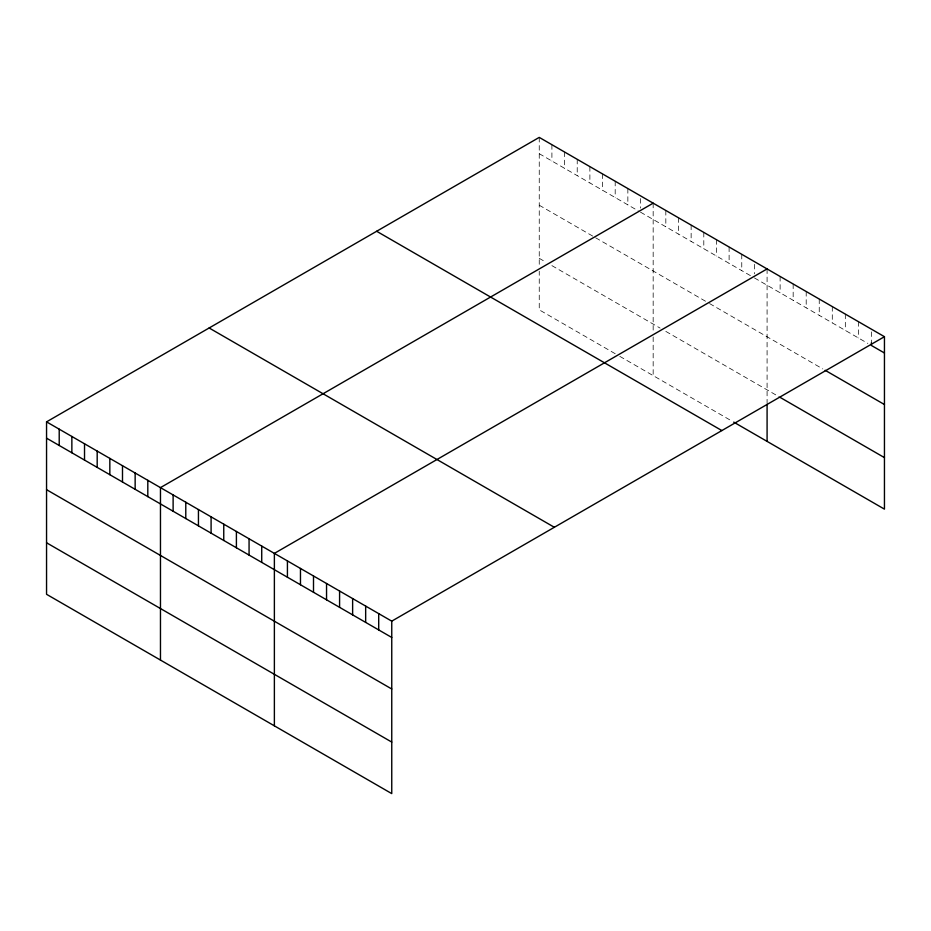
<?xml version="1.0" encoding="UTF-8"?>
<svg xmlns="http://www.w3.org/2000/svg" width="931" height="931" viewBox="0 0 931 931"><rect width="100%" height="100%" fill="white"/><g stroke="black" fill="none" stroke-linecap="round" stroke-linejoin="round"><path stroke-width="0.7" stroke-dasharray="4.66 3.49" d="M539.247 153.696L638.212 210.837M640.505 212.163L750.968 275.937M754.424 277.927L867.855 343.423M539.247 205.227L594.478 237.114M595.631 237.777L708.398 302.889M709.55 303.553L822.806 368.932M539.247 258.318L546.16 262.309M551.908 265.626L660.067 328.073M665.828 331.401L780.12 397.386M615.193 353.699L539.247 309.848L539.247 271.2M619.802 356.352L732.557 421.452M871.404 331.878L871.404 342.759M858.37 321.637L858.37 337.941M845.325 314.108L845.325 330.412M832.291 306.578L832.291 322.882M819.245 299.049L819.245 315.353M806.199 291.519L806.199 307.824M793.165 283.99L793.165 300.294M780.12 276.46L780.12 292.765M767.086 268.931L767.086 402.739M754.424 264.346L754.424 273.854M741.763 254.314L741.763 270.618M729.113 247.006L729.113 263.322M716.451 239.698L716.451 256.013M703.801 232.389L703.801 248.705M691.139 225.093L691.139 241.397M678.478 217.784L678.478 234.088M665.828 210.476L665.828 226.78M653.166 203.167L653.166 332.681M653.166 336.975L653.166 375.612M640.505 198.571L640.505 208.09M627.855 188.551L627.855 204.855M615.193 181.242L615.193 197.547M602.543 173.934L602.543 190.238M589.882 166.626L589.882 182.93M577.22 159.317L577.22 175.622M564.57 152.009L564.57 168.313M551.908 144.701L551.908 161.005M539.247 137.392L539.247 266.906"/><path stroke-width="1.4" d="M884.45 336.696L391.753 621.152L391.753 793.608L46.55 594.304L46.55 421.859L539.247 137.392L884.45 336.696L884.45 509.141L733.709 422.115M653.166 203.167L160.469 487.623L160.469 660.079M767.086 268.931L274.377 553.386L274.377 725.843M884.45 353L871.404 345.471L871.404 342.759M825.169 370.305L884.45 404.531M780.12 397.386L884.45 457.621M376.659 231.272L721.862 430.564M209.138 327.98L554.341 527.283M46.55 421.859L391.753 621.152M46.55 438.164L391.753 637.456M46.55 489.683L391.753 688.987M46.55 542.773L391.753 742.077M767.086 404.17L767.086 441.387M378.708 613.622L378.708 629.926M365.662 606.093L365.662 622.397M352.628 598.563L352.628 614.867M339.582 591.034L339.582 607.338M326.548 583.504L326.548 599.808M313.503 575.975L313.503 592.279M300.469 568.445L300.469 584.761M287.423 560.916L287.423 577.232M261.727 546.078L261.727 562.394M249.066 538.781L249.066 555.085M236.404 531.473L236.404 547.777M223.754 524.165L223.754 540.469M211.093 516.856L211.093 533.16M198.443 509.548L198.443 525.852M185.781 502.24L185.781 518.544M173.119 494.931L173.119 511.235M147.808 480.315L147.808 496.619M135.146 473.006L135.146 489.31M122.496 465.698L122.496 482.002M109.835 458.389L109.835 474.694M97.185 451.081L97.185 467.385M84.523 443.773L84.523 460.089M71.862 436.464L71.862 452.78M59.212 429.156L59.212 445.472"/></g></svg>
